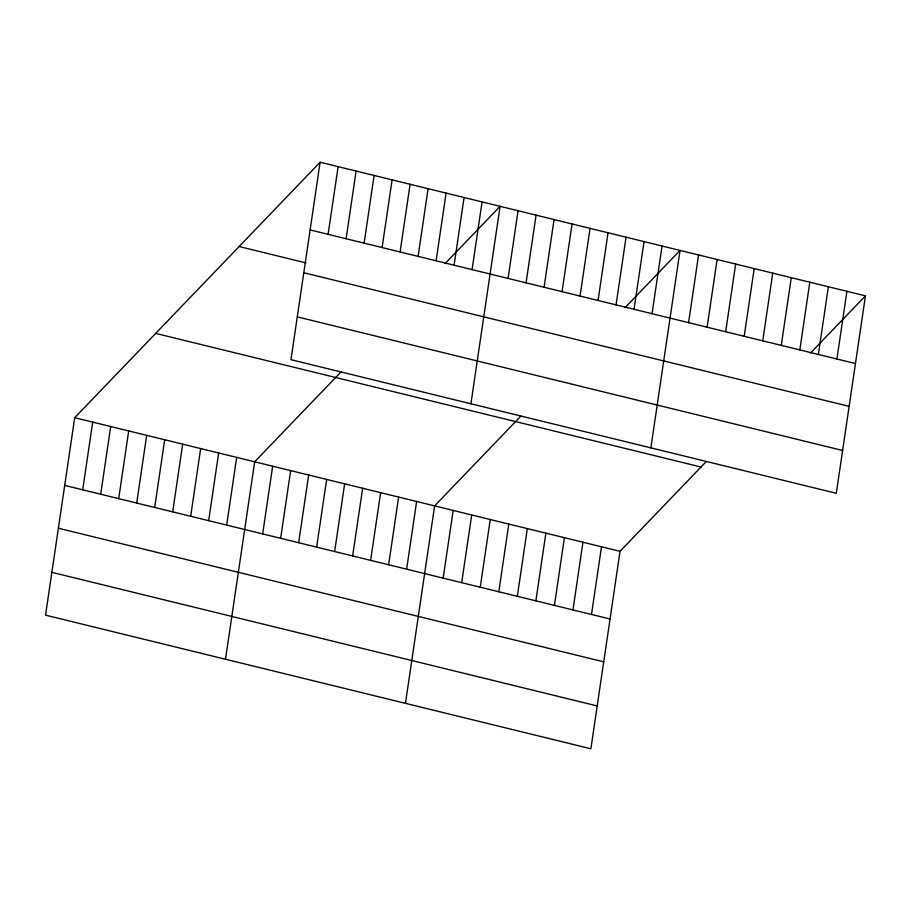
<?xml version="1.0" encoding="UTF-8"?>
<svg xmlns="http://www.w3.org/2000/svg" width="911" height="911" viewBox="0 0 911 911"><rect width="100%" height="100%" fill="white"/><g stroke="black" fill="none" stroke-linecap="round" stroke-linejoin="round"><path stroke-width="1.37" d="M320.114 162.226L290.962 359.686L836.298 493.295L865.45 295.847L320.114 162.226L74.702 417.705L45.55 615.153L590.886 748.774L620.038 551.314L706.127 461.695M82.707 489.811L92.706 422.112M100.7 494.217L110.698 426.519M118.703 498.636L128.69 430.937M136.696 503.043L146.694 435.344M154.688 507.45L164.686 439.751M172.691 511.857L182.678 444.158M190.684 516.264L200.682 448.565M208.676 520.682L218.674 452.983M226.668 525.089L236.666 457.39M225.507 659.245L254.67 461.797L341.614 371.289M262.664 533.903L272.662 466.204M280.656 538.31L290.655 470.611M328.119 234.343L338.118 166.645M298.66 542.728L308.658 475.03M346.112 238.75L356.11 171.052M316.652 547.135L326.65 479.437M364.115 243.157L374.102 175.459M334.644 551.542L344.643 483.843M382.108 247.564L392.106 179.866M352.648 555.949L362.646 488.25M400.1 251.971L410.098 184.273M370.64 560.356L380.639 492.657M418.092 256.39L428.09 188.691M388.633 564.774L398.631 497.076M436.096 260.797L446.094 193.098M406.636 569.181L416.634 501.483M454.088 265.203L464.086 197.505M405.463 703.338L434.627 505.89L520.716 416.27M472.08 269.61L482.078 201.912M443.167 578.132L453.166 510.433M470.919 403.778L500.082 206.319L445.126 263.53M461.706 582.676L471.704 514.977M508.076 278.436L518.074 210.737M480.256 587.219L490.255 519.521M526.068 282.843L536.067 215.144M498.795 591.763L508.793 524.064M544.072 287.25L554.07 219.551M562.064 291.657L572.062 223.958M517.334 596.306L527.332 528.608M580.056 296.064L590.055 228.365M535.873 600.85L545.871 533.151M598.06 300.471L608.058 232.783M554.423 605.382L564.41 537.684M616.052 304.889L626.051 237.19M572.962 609.926L582.96 542.227M634.045 309.296L644.043 241.597M591.501 614.47L601.499 546.771M652.048 313.703L662.046 246.004M650.875 447.87L680.039 250.411L625.083 307.622M688.579 322.653L698.578 254.955M707.118 327.197L717.116 259.498M725.668 331.741L735.667 264.042M744.207 336.284L754.206 268.586M762.746 340.828L772.744 273.129M781.285 345.371L791.283 277.673M799.824 349.915L809.822 282.216M818.374 354.459L828.372 286.76M836.913 359.002L846.911 291.304M810.494 353.047L865.45 295.847M310.127 229.925L855.452 363.546M239.137 246.539L305.971 262.915M303.796 272.753L849.132 406.363M297.282 316.869L842.618 450.478M155.69 333.403L701.026 467.013M74.702 417.705L620.038 551.314M64.715 485.404L610.04 619.013M58.384 528.221L603.72 661.83M51.87 572.336L597.206 705.945"/></g></svg>
